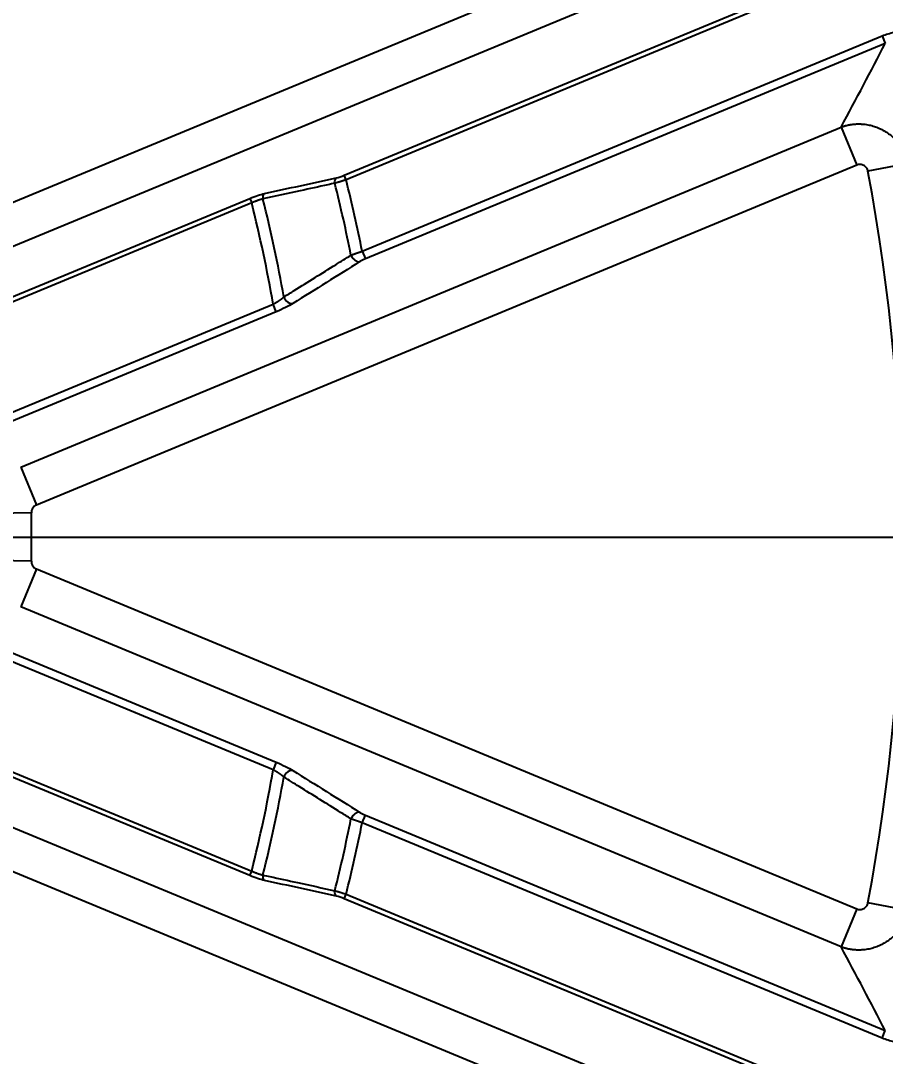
# Model space of a CAD drawing. Header units: millimetres. Extents: x 18 to 755, y 19 to 576.
# Drawn here: x 662.7 to 714.5, y 205.4 to 267.4 of the extents above; entities that cross this region are included whole.
import ezdxf

# ---------------------------------------------------------------- set-up
doc = ezdxf.new("R2010")
doc.units = ezdxf.units.MM
doc.layers.add('1', color=7, linetype='Continuous', true_color=0xffffff)
doc.styles.add('Arial', font='Arial')
doc.dimstyles.get("Standard").update_dxf_attribs({"dimtxt": 0.18, "dimasz": 0.18, "dimexe": 0.18, "dimexo": 0.0625, "dimgap": 0.09, "dimtad": 0, "dimtih": 1, "dimtoh": 1, "dimdec": 4, "dimzin": 0, "dimdsep": 46, "dimtxsty": 'Standard', "dimcen": 0.09, "dimadec": 0, "dimazin": 0, "dimtfac": 1, "dimtdec": 4, "dimtofl": 0, "dimtmove": 0, "dimatfit": 3, "dimfxl": 1, "dimtolj": 1, "dimtzin": 0, "dimarcsym": 0})

# ---------------------------------------------------------------- blocks, each defined once
blk = doc.blocks.new('_U0')
at = {"layer": '1', "color": 18, "linetype": 'Continuous', "lineweight": 13}
for p, q in [((700.69, 329.267), (735.405, 360.387)), ((493.69, 143.7), (700.69, 329.267)), ((493.69, 143.7), (695.478, 324.594))]:
    blk.add_line(p, q, dxfattribs=at)
at = {"layer": '1', "color": 18}
for points in [[(696.257, 323.726), (694.699, 325.463), (700.69, 329.267)], [(498.124, 149.241), (499.681, 147.504), (493.69, 143.7)]]:
    blk.add_solid(points, dxfattribs=at)
at = {"layer": 'Defpoints', "color": 0}
for p in [(700.69, 329.267), (493.69, 143.7)]:
    blk.add_point(p, dxfattribs=at)
at = {"layer": '1', "color": 18, "lineweight": -3, "insert": (708.25, 350.86), "char_height": 7, "attachment_point": 1, "rotation": 41.87487, "style": 'Arial'}
blk.add_mtext('\\A1;%%c278', dxfattribs=at)

msp = doc.modelspace()

# ---------------------------------------------------------------- linework, layer by layer
at = {"layer": '1', "color": 7, "lineweight": -3}
for p, q in [((648.559, 250.891), (708.368, 275.666)), ((709.31, 273.391), (649.502, 248.617)), ((682.087, 258.166), (713.866, 271.33)), ((713.979, 271.057), (682.2, 257.893)), ((683.166, 253.605), (714.34, 266.517)), ((714.34, 266.517), (714.528, 266.062)), ((714.528, 266.062), (683.355, 253.15)), ((662.689, 240.674), (711.874, 261.046)), ((711.874, 261.046), (712.816, 258.772)), ((715.908, 258.864), (713.488, 258.408)), ((712.816, 258.772), (663.631, 238.4)), ((682.2, 257.893), (682.087, 258.166)), ((652.569, 246.893), (676.426, 256.776)), ((676.54, 256.503), (652.682, 246.621)), ((676.426, 256.776), (676.54, 256.503)), ((683.166, 253.605), (683.355, 253.15)), ((659.697, 242.93), (677.827, 250.44)), ((678.016, 249.985), (677.827, 250.44)), ((678.016, 249.985), (659.885, 242.475)), ((662.689, 240.674), (663.631, 238.4)), ((663.328, 237.934), (660.866, 237.88)), ((440.132, 236.483), (754.248, 236.483)), ((663.328, 235.033), (660.866, 235.087)), ((663.631, 234.567), (662.689, 232.293)), ((663.631, 234.567), (712.816, 214.195)), ((711.874, 211.921), (662.689, 232.293)), ((659.885, 230.492), (678.016, 222.982)), ((677.827, 222.527), (659.697, 230.037)), ((676.427, 216.194), (652.569, 226.075)), ((652.682, 226.348), (676.54, 216.467)), ((649.502, 224.352), (709.311, 199.579)), ((678.016, 222.982), (677.827, 222.527)), ((708.369, 197.305), (648.56, 222.077)), ((683.166, 219.362), (683.355, 219.817)), ((683.355, 219.817), (714.528, 206.905)), ((714.34, 206.45), (683.166, 219.362)), ((676.427, 216.194), (676.54, 216.467)), ((682.087, 214.803), (682.2, 215.076)), ((713.867, 201.64), (682.087, 214.803)), ((682.2, 215.076), (713.98, 201.913)), ((712.816, 214.195), (711.874, 211.921)), ((715.908, 214.103), (713.488, 214.559)), ((714.34, 206.45), (714.528, 206.905))]:
    msp.add_line(p, q, dxfattribs=at)
for radius, start, end in [(136.863, 270, 90), (129, 270, 90), (118.347, 349.32387, 10.67613), (86.957, 11.19951, 14.1123), (87.664, 11.26289, 14.13612), (81.836, 9.81913, 14.16), (82.543, 10.03886, 14.20633), (66.153, 358.74355, 1.25645), (81.836, 345.84186, 350.18087), (82.543, 345.79553, 349.96114), (86.957, 345.88956, 348.80048), (87.664, 345.86573, 348.73711)]:
    msp.add_arc((597.19, 236.483), radius, start, end, dxfattribs=at)
for centre, major_axis, ratio, start_param, end_param in [((681.729, 257.737), (0.064, -0.293), 0.706939, 3.389646, 4.734138), ((677.414, 256.793), (0.064, -0.293), 0.706921, 3.38964, 4.735291), ((682.838, 253.441), (-0.265, 0.424), 0.68293, 1.317125, 2.901578), ((678.817, 250.934), (-0.264, 0.424), 0.680219, 1.304161, 2.902421), ((678.817, 222.033), (0.264, 0.424), 0.680219, 0.239171, 1.837432), ((682.838, 219.525), (0.265, 0.424), 0.68293, 0.240014, 1.824468), ((677.415, 216.177), (-0.064, -0.293), 0.706921, 4.689487, 6.035138), ((681.729, 215.232), (-0.064, -0.293), 0.706939, 4.69064, 6.035132)]:
    msp.add_ellipse(centre, major_axis=major_axis, ratio=ratio, start_param=start_param, end_param=end_param, dxfattribs=at)
for points, knots in [([(714.34, 266.517), (714.573, 266.614), (714.813, 266.685), (715.304, 266.775), (715.558, 266.793), (716.057, 266.776), (716.304, 266.74), (716.791, 266.613), (717.027, 266.523), (717.47, 266.294), (717.682, 266.153), (718.065, 265.83), (718.237, 265.649), (718.542, 265.25), (718.672, 265.033), (718.883, 264.58), (718.964, 264.341), (719.02, 264.095)], [0, 0, 0, 0, 0.125, 0.125, 0.25, 0.25, 0.375, 0.375, 0.5, 0.5, 0.625, 0.625, 0.75, 0.75, 0.875, 0.875, 1, 1, 1, 1]), ([(711.874, 261.046), (711.882, 261.05), (711.899, 261.056), (711.924, 261.065), (711.949, 261.074), (711.975, 261.083), (712, 261.091), (712.025, 261.099), (712.05, 261.107), (712.076, 261.115), (712.101, 261.122), (712.126, 261.129), (712.151, 261.136), (712.177, 261.143), (712.202, 261.149), (712.227, 261.155), (712.252, 261.161), (712.277, 261.167), (712.303, 261.173), (712.328, 261.178), (712.353, 261.183), (712.378, 261.188), (712.403, 261.192), (712.427, 261.197), (712.452, 261.201), (712.477, 261.205), (712.502, 261.208), (712.526, 261.212), (712.551, 261.215), (712.575, 261.218), (712.599, 261.221), (712.623, 261.223), (712.648, 261.226), (712.672, 261.228), (712.696, 261.23), (712.719, 261.232), (712.743, 261.233), (712.767, 261.235), (712.79, 261.236), (712.813, 261.237), (712.837, 261.238), (712.86, 261.238), (712.883, 261.239), (712.905, 261.239), (712.928, 261.239), (712.95, 261.239), (712.973, 261.239), (712.995, 261.238), (713.017, 261.238), (713.039, 261.237), (713.061, 261.236), (713.082, 261.235), (713.104, 261.234), (713.125, 261.233), (713.249, 261.225), (713.474, 261.196), (713.793, 261.12), (714.1, 261.012), (714.39, 260.874), (714.664, 260.706), (714.922, 260.509), (715.16, 260.283), (715.311, 260.105), (715.394, 259.994), (715.42, 259.958), (715.445, 259.922), (715.471, 259.884), (715.496, 259.846), (715.521, 259.807), (715.545, 259.767), (715.57, 259.727), (715.594, 259.685), (715.617, 259.643), (715.64, 259.599), (715.663, 259.555), (715.685, 259.51), (715.706, 259.465), (715.727, 259.418), (715.747, 259.371), (715.767, 259.323), (715.786, 259.275), (715.804, 259.225), (715.821, 259.175), (715.838, 259.125), (715.854, 259.074), (715.868, 259.022), (715.883, 258.97), (715.896, 258.917), (715.904, 258.882), (715.908, 258.864)], [0, 0, 0, 0, 0.005214, 0.010417, 0.015608, 0.020787, 0.025953, 0.031107, 0.036247, 0.041373, 0.046484, 0.051581, 0.056662, 0.061728, 0.066777, 0.071809, 0.076824, 0.081822, 0.086801, 0.091762, 0.096703, 0.101625, 0.106528, 0.11141, 0.116271, 0.121111, 0.125929, 0.130726, 0.1355, 0.140251, 0.144979, 0.149684, 0.154364, 0.15902, 0.163651, 0.168257, 0.172838, 0.177393, 0.181921, 0.186423, 0.190898, 0.195346, 0.199766, 0.204158, 0.208522, 0.212857, 0.217164, 0.221441, 0.225689, 0.229907, 0.234094, 0.238252, 0.242379, 0.246475, 0.250539, 0.313972, 0.377041, 0.439324, 0.500425, 0.561424, 0.623613, 0.686597, 0.749954, 0.758256, 0.766687, 0.775243, 0.783922, 0.792723, 0.801641, 0.810675, 0.819822, 0.829079, 0.838442, 0.84791, 0.857477, 0.867142, 0.876901, 0.88675, 0.896685, 0.906705, 0.916803, 0.926978, 0.937225, 0.94754, 0.957919, 0.968359, 0.978855, 0.989403, 1, 1, 1, 1]), ([(713.488, 258.408), (713.475, 258.481), (713.446, 258.549), (713.361, 258.667), (713.304, 258.717), (713.176, 258.787), (713.104, 258.807), (712.957, 258.813), (712.884, 258.8), (712.816, 258.772)], [0, 0, 0, 0, 0.25, 0.25, 0.5, 0.5, 0.75, 0.75, 1, 1, 1, 1]), ([(681.523, 257.686), (681.385, 257.655), (681.247, 257.625), (680.556, 257.474), (680.003, 257.353), (678.703, 257.068), (677.956, 256.904), (677.209, 256.741)], [0, 0, 0, 0, 0.096089, 0.096089, 0.480447, 0.480447, 1, 1, 1, 1]), ([(682.2, 257.893), (682.195, 257.892), (682.185, 257.888), (682.171, 257.883), (682.156, 257.878), (682.141, 257.872), (682.127, 257.867), (682.113, 257.862), (682.098, 257.857), (682.084, 257.852), (682.069, 257.847), (682.055, 257.842), (682.041, 257.837), (682.027, 257.833), (682.012, 257.828), (681.998, 257.823), (681.984, 257.819), (681.97, 257.814), (681.956, 257.809), (681.943, 257.805), (681.929, 257.8), (681.915, 257.796), (681.902, 257.792), (681.888, 257.787), (681.875, 257.783), (681.861, 257.779), (681.848, 257.775), (681.835, 257.771), (681.822, 257.767), (681.809, 257.763), (681.796, 257.759), (681.783, 257.755), (681.771, 257.751), (681.758, 257.748), (681.746, 257.744), (681.733, 257.741), (681.721, 257.737), (681.709, 257.734), (681.697, 257.73), (681.685, 257.727), (681.673, 257.724), (681.662, 257.721), (681.65, 257.718), (681.639, 257.714), (681.628, 257.712), (681.617, 257.709), (681.606, 257.706), (681.595, 257.703), (681.584, 257.7), (681.574, 257.698), (681.563, 257.695), (681.553, 257.693), (681.543, 257.69), (681.533, 257.688), (681.526, 257.686), (681.523, 257.686)], [0, 0, 0, 0, 0.019752, 0.039468, 0.059149, 0.078794, 0.098404, 0.117979, 0.137519, 0.157024, 0.176494, 0.195929, 0.21533, 0.234696, 0.254027, 0.273324, 0.292586, 0.311814, 0.331008, 0.350168, 0.369294, 0.388386, 0.407444, 0.426468, 0.445459, 0.464416, 0.48334, 0.50223, 0.521087, 0.539911, 0.558701, 0.577459, 0.596184, 0.614876, 0.633535, 0.652162, 0.670756, 0.689317, 0.707847, 0.726344, 0.744809, 0.763242, 0.781643, 0.800012, 0.818349, 0.836655, 0.854929, 0.873172, 0.891384, 0.909564, 0.927713, 0.945831, 0.963918, 0.981974, 1, 1, 1, 1]), ([(676.426, 256.776), (676.585, 256.842), (676.744, 256.901), (677.044, 257), (677.182, 257.04), (677.301, 257.066)], [0, 0, 0, 0, 0.5, 0.5, 1, 1, 1, 1]), ([(677.209, 256.741), (677.205, 256.74), (677.199, 256.739), (677.189, 256.736), (677.178, 256.734), (677.168, 256.732), (677.157, 256.729), (677.147, 256.726), (677.136, 256.724), (677.125, 256.721), (677.114, 256.718), (677.103, 256.715), (677.092, 256.712), (677.08, 256.709), (677.069, 256.705), (677.057, 256.702), (677.045, 256.699), (677.033, 256.695), (677.022, 256.691), (677.009, 256.688), (676.997, 256.684), (676.985, 256.68), (676.973, 256.676), (676.96, 256.672), (676.948, 256.667), (676.935, 256.663), (676.922, 256.659), (676.909, 256.654), (676.896, 256.65), (676.883, 256.645), (676.87, 256.64), (676.857, 256.635), (676.844, 256.631), (676.831, 256.626), (676.817, 256.62), (676.804, 256.615), (676.79, 256.61), (676.777, 256.605), (676.763, 256.599), (676.749, 256.594), (676.736, 256.588), (676.722, 256.583), (676.708, 256.577), (676.694, 256.571), (676.68, 256.565), (676.666, 256.559), (676.652, 256.553), (676.638, 256.547), (676.624, 256.541), (676.61, 256.535), (676.596, 256.529), (676.582, 256.522), (676.568, 256.516), (676.554, 256.51), (676.544, 256.505), (676.54, 256.503)], [0, 0, 0, 0, 0.018155, 0.036332, 0.05453, 0.072751, 0.090995, 0.109262, 0.127552, 0.145866, 0.164204, 0.182567, 0.200954, 0.219367, 0.237805, 0.256269, 0.27476, 0.293276, 0.31182, 0.330391, 0.348989, 0.367616, 0.38627, 0.404953, 0.423666, 0.442407, 0.461177, 0.479978, 0.498809, 0.51767, 0.536562, 0.555485, 0.57444, 0.593426, 0.612445, 0.631496, 0.650579, 0.669695, 0.688845, 0.708028, 0.727245, 0.746496, 0.765782, 0.785102, 0.804458, 0.823848, 0.843275, 0.862737, 0.882235, 0.90177, 0.921342, 0.94095, 0.960596, 0.980279, 1, 1, 1, 1]), ([(678.469, 250.872), (678.677, 251.001), (678.884, 251.13), (679.921, 251.774), (680.75, 252.289), (681.882, 252.993), (682.187, 253.183), (682.491, 253.373)], [0, 0, 0, 0, 0.154458, 0.154458, 0.772291, 0.772291, 1, 1, 1, 1]), ([(682.491, 253.373), (682.495, 253.374), (682.502, 253.377), (682.513, 253.382), (682.524, 253.386), (682.535, 253.39), (682.546, 253.395), (682.558, 253.399), (682.569, 253.403), (682.58, 253.407), (682.592, 253.412), (682.603, 253.416), (682.615, 253.42), (682.626, 253.424), (682.638, 253.429), (682.649, 253.433), (682.661, 253.437), (682.672, 253.441), (682.684, 253.445), (682.695, 253.449), (682.707, 253.454), (682.718, 253.458), (682.729, 253.462), (682.741, 253.466), (682.752, 253.47), (682.764, 253.474), (682.775, 253.477), (682.786, 253.481), (682.797, 253.485), (682.808, 253.489), (682.819, 253.493), (682.831, 253.497), (682.841, 253.5), (682.852, 253.504), (682.863, 253.508), (682.874, 253.511), (682.885, 253.515), (682.895, 253.518), (682.906, 253.522), (682.916, 253.525), (682.927, 253.529), (682.937, 253.532), (682.947, 253.536), (682.957, 253.539), (682.967, 253.542), (682.977, 253.545), (682.987, 253.549), (682.996, 253.552), (683.006, 253.555), (683.015, 253.558), (683.025, 253.561), (683.034, 253.564), (683.043, 253.567), (683.052, 253.57), (683.061, 253.572), (683.07, 253.575), (683.078, 253.578), (683.087, 253.581), (683.095, 253.583), (683.104, 253.586), (683.112, 253.589), (683.12, 253.591), (683.128, 253.594), (683.136, 253.596), (683.144, 253.598), (683.151, 253.601), (683.159, 253.603), (683.164, 253.605), (683.166, 253.605)], [0, 0, 0, 0, 0.020582, 0.040997, 0.061245, 0.081326, 0.10124, 0.120987, 0.140566, 0.159978, 0.179224, 0.198302, 0.217213, 0.235957, 0.254534, 0.272943, 0.291186, 0.309261, 0.32717, 0.344911, 0.362485, 0.379892, 0.397132, 0.414205, 0.431111, 0.447849, 0.464421, 0.480825, 0.497062, 0.513133, 0.529036, 0.544772, 0.56034, 0.575742, 0.590977, 0.606044, 0.620945, 0.635678, 0.650245, 0.664644, 0.678876, 0.692941, 0.706839, 0.72057, 0.734134, 0.74753, 0.76076, 0.773823, 0.786718, 0.799447, 0.812008, 0.824403, 0.83663, 0.84869, 0.860584, 0.87231, 0.883869, 0.895262, 0.906487, 0.917545, 0.928436, 0.939161, 0.949718, 0.960108, 0.970332, 0.980388, 0.990277, 1, 1, 1, 1]), ([(677.827, 250.44), (677.832, 250.442), (677.842, 250.448), (677.856, 250.456), (677.871, 250.464), (677.886, 250.472), (677.902, 250.481), (677.917, 250.49), (677.932, 250.499), (677.948, 250.508), (677.964, 250.517), (677.98, 250.527), (677.996, 250.536), (678.013, 250.546), (678.029, 250.556), (678.046, 250.566), (678.062, 250.577), (678.079, 250.587), (678.096, 250.598), (678.113, 250.609), (678.13, 250.62), (678.147, 250.631), (678.164, 250.642), (678.184, 250.656), (678.206, 250.671), (678.231, 250.688), (678.255, 250.705), (678.279, 250.721), (678.302, 250.738), (678.325, 250.755), (678.347, 250.772), (678.369, 250.789), (678.39, 250.806), (678.411, 250.822), (678.431, 250.839), (678.451, 250.856), (678.463, 250.867), (678.469, 250.872)], [0, 0, 0, 0, 0.019473, 0.039254, 0.059344, 0.079744, 0.100453, 0.121472, 0.142801, 0.16444, 0.186391, 0.208651, 0.231224, 0.254107, 0.277302, 0.300809, 0.324627, 0.348758, 0.373202, 0.397957, 0.423026, 0.448408, 0.474102, 0.50011, 0.538421, 0.576756, 0.615114, 0.653496, 0.691902, 0.730331, 0.768783, 0.80726, 0.84576, 0.884284, 0.922832, 0.961404, 1, 1, 1, 1]), ([(679.006, 250.479), (678.878, 250.399), (678.727, 250.316), (678.388, 250.147), (678.205, 250.063), (678.016, 249.985)], [0, 0, 0, 0, 0.5, 0.5, 1, 1, 1, 1]), ([(663.631, 238.4), (663.54, 238.362), (663.461, 238.297), (663.354, 238.132), (663.325, 238.033), (663.328, 237.934)], [0, 0, 0, 0, 0.5, 0.5, 1, 1, 1, 1]), ([(663.328, 235.033), (663.325, 234.934), (663.353, 234.836), (663.461, 234.671), (663.54, 234.605), (663.631, 234.567)], [0, 0, 0, 0, 0.5, 0.5, 1, 1, 1, 1]), ([(678.016, 222.982), (678.205, 222.904), (678.388, 222.821), (678.726, 222.652), (678.878, 222.568), (679.006, 222.488)], [0, 0, 0, 0, 0.5, 0.5, 1, 1, 1, 1]), ([(678.469, 222.095), (678.466, 222.098), (678.459, 222.104), (678.449, 222.113), (678.438, 222.121), (678.427, 222.13), (678.417, 222.139), (678.405, 222.148), (678.394, 222.157), (678.383, 222.166), (678.371, 222.175), (678.36, 222.184), (678.348, 222.193), (678.336, 222.202), (678.323, 222.212), (678.311, 222.221), (678.299, 222.23), (678.286, 222.239), (678.273, 222.248), (678.26, 222.258), (678.248, 222.267), (678.234, 222.276), (678.221, 222.285), (678.208, 222.295), (678.194, 222.304), (678.177, 222.316), (678.156, 222.331), (678.13, 222.348), (678.104, 222.365), (678.077, 222.382), (678.05, 222.399), (678.023, 222.415), (677.996, 222.432), (677.968, 222.448), (677.94, 222.464), (677.912, 222.48), (677.884, 222.496), (677.856, 222.512), (677.837, 222.522), (677.827, 222.527)], [0, 0, 0, 0, 0.020849, 0.041697, 0.062546, 0.083393, 0.104241, 0.125088, 0.145935, 0.166781, 0.187627, 0.208473, 0.229318, 0.250163, 0.271007, 0.291851, 0.312695, 0.333538, 0.354381, 0.375223, 0.396065, 0.416907, 0.437748, 0.458588, 0.479428, 0.500268, 0.538954, 0.577595, 0.616191, 0.654744, 0.693255, 0.731726, 0.770158, 0.808552, 0.846909, 0.885232, 0.92352, 0.961776, 1, 1, 1, 1]), ([(682.491, 219.594), (682.285, 219.723), (682.078, 219.852), (681.044, 220.495), (680.216, 221.01), (679.081, 221.715), (678.775, 221.905), (678.469, 222.095)], [0, 0, 0, 0, 0.154458, 0.154458, 0.772291, 0.772291, 1, 1, 1, 1]), ([(683.166, 219.362), (683.161, 219.363), (683.152, 219.366), (683.138, 219.37), (683.123, 219.375), (683.107, 219.38), (683.092, 219.385), (683.076, 219.39), (683.059, 219.395), (683.042, 219.401), (683.025, 219.406), (683.007, 219.412), (682.989, 219.418), (682.971, 219.424), (682.952, 219.43), (682.933, 219.436), (682.913, 219.443), (682.893, 219.449), (682.873, 219.456), (682.853, 219.463), (682.832, 219.47), (682.811, 219.477), (682.79, 219.484), (682.769, 219.491), (682.748, 219.499), (682.726, 219.506), (682.705, 219.514), (682.683, 219.522), (682.661, 219.53), (682.64, 219.538), (682.618, 219.545), (682.596, 219.553), (682.575, 219.562), (682.554, 219.57), (682.533, 219.578), (682.512, 219.586), (682.498, 219.591), (682.491, 219.594)], [0, 0, 0, 0, 0.018474, 0.037541, 0.057202, 0.077456, 0.098304, 0.119747, 0.141783, 0.164413, 0.187637, 0.211455, 0.235867, 0.260873, 0.286473, 0.312667, 0.339456, 0.366838, 0.394815, 0.423385, 0.45255, 0.482309, 0.512663, 0.54361, 0.575152, 0.607288, 0.640018, 0.673342, 0.70726, 0.741773, 0.77688, 0.812581, 0.848876, 0.885766, 0.92325, 0.961328, 1, 1, 1, 1]), ([(677.302, 215.904), (677.183, 215.93), (677.045, 215.969), (676.745, 216.068), (676.586, 216.128), (676.427, 216.194)], [0, 0, 0, 0, 0.5, 0.5, 1, 1, 1, 1]), ([(676.54, 216.467), (676.545, 216.464), (676.554, 216.46), (676.568, 216.454), (676.583, 216.447), (676.597, 216.441), (676.611, 216.434), (676.625, 216.428), (676.639, 216.422), (676.653, 216.416), (676.667, 216.41), (676.681, 216.404), (676.695, 216.398), (676.709, 216.393), (676.722, 216.387), (676.736, 216.381), (676.75, 216.376), (676.764, 216.37), (676.777, 216.365), (676.791, 216.359), (676.804, 216.354), (676.818, 216.349), (676.831, 216.344), (676.845, 216.339), (676.858, 216.334), (676.871, 216.329), (676.884, 216.325), (676.897, 216.32), (676.91, 216.315), (676.923, 216.311), (676.936, 216.307), (676.948, 216.302), (676.961, 216.298), (676.973, 216.294), (676.986, 216.29), (676.998, 216.286), (677.01, 216.282), (677.022, 216.278), (677.034, 216.275), (677.046, 216.271), (677.058, 216.268), (677.069, 216.264), (677.081, 216.261), (677.092, 216.258), (677.104, 216.255), (677.115, 216.252), (677.126, 216.249), (677.137, 216.246), (677.147, 216.243), (677.158, 216.24), (677.169, 216.238), (677.179, 216.236), (677.189, 216.233), (677.199, 216.231), (677.206, 216.23), (677.209, 216.229)], [0, 0, 0, 0, 0.019721, 0.039404, 0.05905, 0.078658, 0.09823, 0.117765, 0.137263, 0.156725, 0.176152, 0.195542, 0.214898, 0.234218, 0.253504, 0.272755, 0.291972, 0.311155, 0.330305, 0.349421, 0.368504, 0.387555, 0.406574, 0.42556, 0.444515, 0.463438, 0.48233, 0.501191, 0.520022, 0.538823, 0.557593, 0.576334, 0.595047, 0.61373, 0.632384, 0.651011, 0.669609, 0.68818, 0.706724, 0.72524, 0.743731, 0.762195, 0.780633, 0.799046, 0.817433, 0.835796, 0.854134, 0.872448, 0.890738, 0.909005, 0.927249, 0.94547, 0.963668, 0.981845, 1, 1, 1, 1]), ([(677.209, 216.229), (677.348, 216.199), (677.486, 216.168), (678.177, 216.017), (678.729, 215.896), (680.029, 215.611), (680.776, 215.448), (681.524, 215.284)], [0, 0, 0, 0, 0.096089, 0.096089, 0.480447, 0.480447, 1, 1, 1, 1]), ([(681.524, 215.284), (681.527, 215.283), (681.535, 215.281), (681.546, 215.279), (681.558, 215.276), (681.57, 215.273), (681.582, 215.27), (681.595, 215.267), (681.607, 215.264), (681.62, 215.26), (681.632, 215.257), (681.645, 215.254), (681.659, 215.25), (681.672, 215.246), (681.685, 215.243), (681.699, 215.239), (681.713, 215.235), (681.727, 215.231), (681.741, 215.227), (681.755, 215.223), (681.77, 215.219), (681.784, 215.214), (681.799, 215.21), (681.814, 215.205), (681.829, 215.201), (681.844, 215.196), (681.859, 215.192), (681.875, 215.187), (681.89, 215.182), (681.906, 215.177), (681.921, 215.172), (681.937, 215.167), (681.953, 215.162), (681.969, 215.156), (681.985, 215.151), (682.001, 215.146), (682.018, 215.14), (682.034, 215.135), (682.05, 215.129), (682.067, 215.124), (682.083, 215.118), (682.1, 215.112), (682.117, 215.106), (682.133, 215.1), (682.15, 215.094), (682.167, 215.088), (682.184, 215.082), (682.195, 215.078), (682.2, 215.076)], [0, 0, 0, 0, 0.020771, 0.041583, 0.062437, 0.083331, 0.104266, 0.125243, 0.146262, 0.167322, 0.188424, 0.209568, 0.230755, 0.251983, 0.273255, 0.294568, 0.315925, 0.337325, 0.358768, 0.380254, 0.401783, 0.423356, 0.444973, 0.466633, 0.488338, 0.510086, 0.531879, 0.553716, 0.575598, 0.597525, 0.619496, 0.641512, 0.663574, 0.68568, 0.707832, 0.73003, 0.752273, 0.774562, 0.796897, 0.819278, 0.841705, 0.864179, 0.886699, 0.909265, 0.931879, 0.954539, 0.977246, 1, 1, 1, 1]), ([(712.816, 214.195), (712.884, 214.167), (712.957, 214.154), (713.103, 214.16), (713.176, 214.18), (713.304, 214.249), (713.36, 214.299), (713.446, 214.418), (713.475, 214.486), (713.488, 214.559)], [0, 0, 0, 0, 0.25, 0.25, 0.5, 0.5, 0.75, 0.75, 1, 1, 1, 1]), ([(715.908, 214.103), (715.906, 214.094), (715.902, 214.077), (715.896, 214.051), (715.889, 214.025), (715.883, 213.999), (715.876, 213.973), (715.869, 213.947), (715.862, 213.922), (715.854, 213.897), (715.847, 213.871), (715.839, 213.846), (715.831, 213.821), (715.823, 213.797), (715.814, 213.772), (715.806, 213.747), (715.797, 213.723), (715.788, 213.699), (715.779, 213.675), (715.77, 213.651), (715.76, 213.627), (715.75, 213.604), (715.741, 213.581), (715.731, 213.557), (715.72, 213.534), (715.71, 213.512), (715.7, 213.489), (715.689, 213.466), (715.679, 213.444), (715.668, 213.422), (715.657, 213.4), (715.646, 213.379), (715.634, 213.357), (715.623, 213.336), (715.612, 213.315), (715.6, 213.294), (715.588, 213.273), (715.577, 213.253), (715.565, 213.232), (715.553, 213.212), (715.541, 213.192), (715.529, 213.173), (715.517, 213.153), (715.505, 213.134), (715.492, 213.115), (715.48, 213.096), (715.467, 213.078), (715.455, 213.059), (715.442, 213.041), (715.43, 213.023), (715.417, 213.006), (715.405, 212.988), (715.392, 212.971), (715.379, 212.954), (715.305, 212.855), (715.158, 212.682), (714.919, 212.456), (714.661, 212.259), (714.386, 212.091), (714.096, 211.954), (713.79, 211.846), (713.471, 211.77), (713.239, 211.741), (713.1, 211.733), (713.056, 211.73), (713.012, 211.729), (712.967, 211.728), (712.921, 211.728), (712.875, 211.728), (712.828, 211.73), (712.781, 211.732), (712.733, 211.734), (712.685, 211.738), (712.636, 211.742), (712.587, 211.748), (712.537, 211.754), (712.487, 211.761), (712.437, 211.769), (712.386, 211.778), (712.335, 211.787), (712.284, 211.798), (712.233, 211.81), (712.182, 211.823), (712.13, 211.836), (712.079, 211.851), (712.028, 211.867), (711.976, 211.884), (711.925, 211.902), (711.891, 211.914), (711.874, 211.921)], [0, 0, 0, 0, 0.005214, 0.010417, 0.015608, 0.020787, 0.025954, 0.031108, 0.036248, 0.041374, 0.046486, 0.051583, 0.056664, 0.06173, 0.066779, 0.071811, 0.076826, 0.081824, 0.086803, 0.091764, 0.096705, 0.101628, 0.10653, 0.111412, 0.116273, 0.121113, 0.125932, 0.130728, 0.135502, 0.140253, 0.144981, 0.149686, 0.154366, 0.159022, 0.163653, 0.168259, 0.17284, 0.177394, 0.181923, 0.186425, 0.1909, 0.195347, 0.199767, 0.204159, 0.208523, 0.212858, 0.217165, 0.221442, 0.225689, 0.229907, 0.234095, 0.238252, 0.242379, 0.246475, 0.250539, 0.313975, 0.377045, 0.439327, 0.500425, 0.561427, 0.623616, 0.6866, 0.749954, 0.758257, 0.766687, 0.775244, 0.783923, 0.792724, 0.801643, 0.810677, 0.819824, 0.829081, 0.838444, 0.847912, 0.857479, 0.867144, 0.876903, 0.886752, 0.896688, 0.906707, 0.916806, 0.92698, 0.937227, 0.947541, 0.957921, 0.96836, 0.978856, 0.989404, 1, 1, 1, 1]), ([(719.02, 208.872), (718.964, 208.626), (718.884, 208.39), (718.674, 207.937), (718.542, 207.718), (718.239, 207.32), (718.068, 207.14), (717.683, 206.815), (717.473, 206.675), (717.03, 206.446), (716.793, 206.354), (716.308, 206.228), (716.061, 206.191), (715.559, 206.173), (715.306, 206.192), (714.816, 206.282), (714.573, 206.353), (714.34, 206.45)], [0, 0, 0, 0, 0.125, 0.125, 0.25, 0.25, 0.375, 0.375, 0.5, 0.5, 0.625, 0.625, 0.75, 0.75, 0.875, 0.875, 1, 1, 1, 1])]:
    msp.add_open_spline(points, degree=3, knots=knots, dxfattribs=at)
for points in [[(711.874, 261.046), (712.783, 262.728), (713.667, 264.399), (714.528, 266.062)], [(677.301, 257.066), (678.739, 257.381), (680.178, 257.695), (681.616, 258.01)], [(681.616, 258.01), (681.744, 258.038), (681.915, 258.095), (682.087, 258.166)], [(683.027, 252.987), (681.689, 252.151), (680.349, 251.315), (679.006, 250.479)], [(683.355, 253.15), (683.229, 253.098), (683.111, 253.039), (683.027, 252.987)], [(679.006, 222.488), (680.349, 221.652), (681.689, 220.816), (683.027, 219.98)], [(683.027, 219.98), (683.111, 219.928), (683.229, 219.869), (683.355, 219.817)], [(681.616, 214.959), (680.178, 215.274), (678.74, 215.589), (677.302, 215.904)], [(682.087, 214.803), (681.916, 214.874), (681.744, 214.931), (681.616, 214.959)], [(714.528, 206.905), (713.667, 208.568), (712.783, 210.239), (711.874, 211.921)]]:
    msp.add_open_spline(points, degree=3, dxfattribs=at)

# ---------------------------------------------------------------- dimensions: what is measured, and where the dimension line sits
dim = msp.add_diameter_dim_2p(p1=(493.69, 143.7), p2=(700.69, 329.267), dimstyle='Standard', override={"dimtxt": 7, "dimasz": 7, "dimexe": 2, "dimexo": 0, "dimgap": 3.5, "dimtad": 1, "dimtih": 0, "dimtoh": 0, "dimdec": 1, "dimlfac": 1, "dimzin": 8, "dimdsep": 44, "dimlunit": 2, "dimpost": '%%c<>', "dimtxsty": 'Arial', "dimsah": 1, "dimse1": 0, "dimse2": 0, "dimsd1": 0, "dimsd2": 0, "dimclrd": 18, "dimclre": 18, "dimclrt": 18, "dimtol": 0, "dimtm": -0.1, "dimtfac": 1, "dimtdec": 2, "dimtofl": 1, "dimtmove": 0, "dimatfit": 2, "dimtzin": 8, "dimlwd": 13, "dimlwe": 13}, dxfattribs=at)
dim.commit()
dim.dimension.update_dxf_attribs({"geometry": '_U0', "text_midpoint": (724.206, 350.348), "dimtype": 163})

doc.saveas('drawing.dxf')
